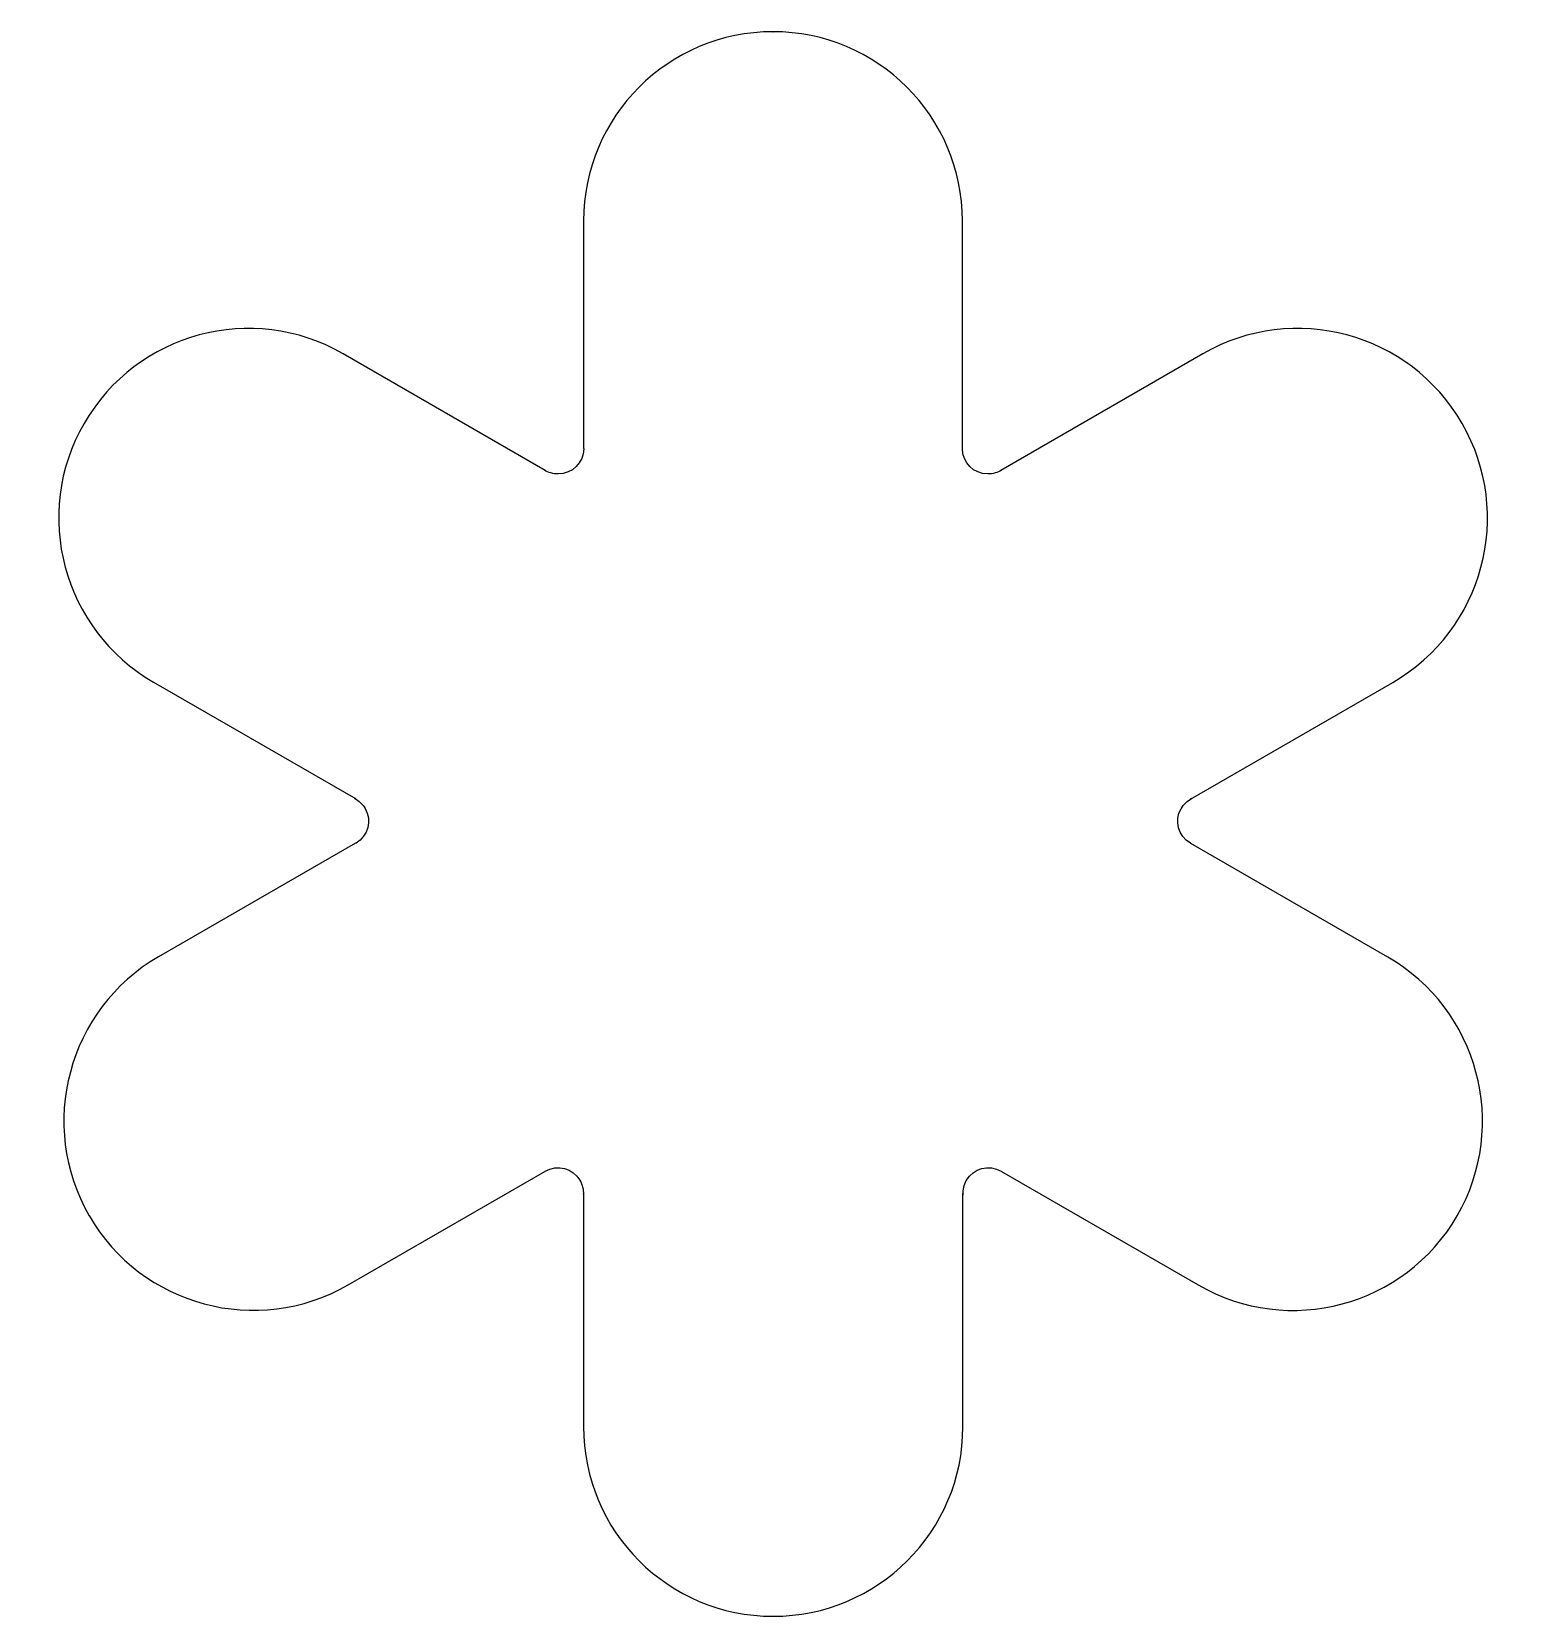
# Model space of a CAD drawing. Header units: centimetres. Extents: x -9.7 to 9.7, y -10.4 to 10.4.
import ezdxf

# ---------------------------------------------------------------- set-up
doc = ezdxf.new("R2010")
doc.units = ezdxf.units.CM
doc.header["$MEASUREMENT"] = 0
doc.layers.add('Camada 1', color=7, linetype='Continuous')

msp = doc.modelspace()

# ---------------------------------------------------------------- linework, layer by layer
at = {"layer": 'Camada 1'}
msp.add_open_spline([(-9.04317, 5.26076), (-8.35814, 6.45281), (-6.83448, 6.85779), (-5.64489, 6.17524), (-5.64489, 6.17524), (-5.64489, 6.17524), (-2.9903, 4.64341), (-2.9903, 4.64341), (-2.9903, 4.64341), (-2.9903, 4.64341), (-3.00184, 4.64508), (-3.00184, 4.64508), (-3.00184, 4.64508), (-2.94874, 4.61574), (-2.88579, 4.59613), (-2.82049, 4.59613), (-2.82049, 4.59613), (-2.63758, 4.59613), (-2.48582, 4.74305), (-2.48582, 4.92593), (-2.48582, 4.92593), (-2.48582, 4.92593), (-2.48749, 4.93733), (-2.48749, 4.93733), (-2.48749, 4.93733), (-2.48749, 4.93733), (-2.48748, 7.91766), (-2.48748, 7.91766), (-2.48748, 7.91766), (-2.48748, 9.28939), (-1.37454, 10.40316), (0.0004, 10.40316), (0.0004, 10.40316), (0.0004, 10.40316), (-0.0028, 10.40315), (-0.0028, 10.40315), (-0.0028, 10.40315), (1.36978, 10.40315), (2.48592, 9.28939), (2.48592, 7.91765), (2.48592, 7.91765), (2.48592, 7.91765), (2.48592, 4.93736), (2.48592, 4.93736), (2.48592, 4.93736), (2.48592, 4.93736), (2.48425, 4.92596), (2.48425, 4.92596), (2.48425, 4.92596), (2.48425, 4.74305), (2.63451, 4.59616), (2.81821, 4.59616), (2.81821, 4.59616), (2.88592, 4.59616), (2.94719, 4.61577), (2.99778, 4.64511), (2.99778, 4.64511), (2.99778, 4.64511), (2.98889, 4.64344), (2.98889, 4.64344), (2.98889, 4.64344), (2.98889, 4.64344), (5.64089, 6.17527), (5.64089, 6.17527), (5.64089, 6.17527), (6.83458, 6.85782), (8.35824, 6.45282), (9.04576, 5.25912), (9.04576, 5.25912), (9.72995, 4.0736), (9.32413, 2.5483), (8.13364, 1.85922), (8.13364, 1.85922), (8.13364, 1.85922), (5.4809, 0.32739), (5.4809, 0.32739), (5.4809, 0.32739), (5.4809, 0.32739), (5.49468, 0.33559), (5.49468, 0.33559), (5.49468, 0.33559), (5.43838, 0.30294), (5.38943, 0.25886), (5.35596, 0.20007), (5.35596, 0.20007), (5.26119, 0.04651), (5.31913, -0.15918), (5.4783, -0.25231), (5.4783, -0.25231), (5.4783, -0.25231), (5.48412, -0.25564), (5.48412, -0.25564), (5.48412, -0.25564), (5.48412, -0.25564), (8.06833, -1.74649), (8.06833, -1.74649), (8.06833, -1.74649), (9.25716, -2.43401), (9.66464, -3.95764), (8.98045, -5.14318), (8.98045, -5.14318), (8.98045, -5.14318), (8.98045, -5.14318), (8.98045, -5.14318), (8.98045, -5.14318), (8.29375, -6.33534), (6.76927, -6.73867), (5.58042, -6.05279), (5.58042, -6.05279), (5.58042, -6.05279), (2.99623, -4.56348), (2.99623, -4.56348), (2.99623, -4.56348), (2.99623, -4.56348), (2.99456, -4.55861), (2.99456, -4.55861), (2.99456, -4.55861), (2.83364, -4.46548), (2.62959, -4.52107), (2.53649, -4.67937), (2.53649, -4.67937), (2.50297, -4.73819), (2.49159, -4.80028), (2.49492, -4.86394), (2.49492, -4.86394), (2.49492, -4.86394), (2.49159, -4.8509), (2.49159, -4.8509), (2.49159, -4.8509), (2.49159, -4.8509), (2.49159, -7.9161), (2.49159, -7.9161), (2.49159, -7.9161), (2.49159, -9.2895), (1.37378, -10.40316), (0.00038, -10.40316), (0.00038, -10.40316), (-1.37455, -10.40316), (-2.48821, -9.2895), (-2.48821, -7.91123), (-2.48821, -7.91123), (-2.48821, -7.91123), (-2.48819, -4.8509), (-2.48819, -4.8509), (-2.48819, -4.8509), (-2.48819, -4.8509), (-2.49068, -4.86074), (-2.49068, -4.86074), (-2.49068, -4.86074), (-2.48748, -4.79862), (-2.50222, -4.73818), (-2.53807, -4.67786), (-2.53807, -4.67786), (-2.62787, -4.51776), (-2.83118, -4.46551), (-2.99032, -4.55861), (-2.99032, -4.55861), (-2.99032, -4.55861), (-2.99768, -4.56181), (-2.99768, -4.56181), (-2.99768, -4.56181), (-2.99768, -4.56181), (-5.57874, -6.05112), (-5.57874, -6.05112), (-5.57874, -6.05112), (-6.77, -6.73867), (-8.29114, -6.33201), (-8.97951, -5.14165), (-8.97951, -5.14165), (-8.97951, -5.14165), (-8.97702, -5.14321), (-8.97702, -5.14321), (-8.97702, -5.14321), (-9.66372, -3.95766), (-9.25465, -2.43083), (-8.06662, -1.74331), (-8.06662, -1.74331), (-8.06662, -1.74331), (-5.48236, -0.25066), (-5.48236, -0.25066), (-5.48236, -0.25066), (-5.48236, -0.25066), (-5.4742, -0.25067), (-5.4742, -0.25067), (-5.4742, -0.25067), (-5.31659, -0.15603), (-5.26274, 0.04646), (-5.3558, 0.20489), (-5.3558, 0.20489), (-5.38763, 0.25881), (-5.43502, 0.30453), (-5.49299, 0.33718), (-5.49299, 0.33718), (-5.49299, 0.33718), (-5.48159, 0.33551), (-5.48159, 0.33551), (-5.48159, 0.33551), (-5.48159, 0.33551), (-8.13361, 1.8624), (-8.13361, 1.8624), (-8.13361, 1.8624), (-9.32323, 2.54828), (-9.7323, 4.07358), (-9.04317, 5.26076)], degree=3, knots=[0, 0, 0, 0, 0.01923077, 0.01923077, 0.01923077, 0.01923077, 0.03846154, 0.03846154, 0.03846154, 0.03846154, 0.05769231, 0.05769231, 0.05769231, 0.05769231, 0.07692308, 0.07692308, 0.07692308, 0.07692308, 0.09615385, 0.09615385, 0.09615385, 0.09615385, 0.11538462, 0.11538462, 0.11538462, 0.11538462, 0.13461538, 0.13461538, 0.13461538, 0.13461538, 0.15384615, 0.15384615, 0.15384615, 0.15384615, 0.17307692, 0.17307692, 0.17307692, 0.17307692, 0.19230769, 0.19230769, 0.19230769, 0.19230769, 0.21153846, 0.21153846, 0.21153846, 0.21153846, 0.23076923, 0.23076923, 0.23076923, 0.23076923, 0.25, 0.25, 0.25, 0.25, 0.26923077, 0.26923077, 0.26923077, 0.26923077, 0.28846154, 0.28846154, 0.28846154, 0.28846154, 0.30769231, 0.30769231, 0.30769231, 0.30769231, 0.32692308, 0.32692308, 0.32692308, 0.32692308, 0.34615385, 0.34615385, 0.34615385, 0.34615385, 0.36538462, 0.36538462, 0.36538462, 0.36538462, 0.38461538, 0.38461538, 0.38461538, 0.38461538, 0.40384615, 0.40384615, 0.40384615, 0.40384615, 0.42307692, 0.42307692, 0.42307692, 0.42307692, 0.44230769, 0.44230769, 0.44230769, 0.44230769, 0.46153846, 0.46153846, 0.46153846, 0.46153846, 0.48076923, 0.48076923, 0.48076923, 0.48076923, 0.5, 0.5, 0.5, 0.5, 0.51923077, 0.51923077, 0.51923077, 0.51923077, 0.53846154, 0.53846154, 0.53846154, 0.53846154, 0.55769231, 0.55769231, 0.55769231, 0.55769231, 0.57692308, 0.57692308, 0.57692308, 0.57692308, 0.59615385, 0.59615385, 0.59615385, 0.59615385, 0.61538462, 0.61538462, 0.61538462, 0.61538462, 0.63461538, 0.63461538, 0.63461538, 0.63461538, 0.65384615, 0.65384615, 0.65384615, 0.65384615, 0.67307692, 0.67307692, 0.67307692, 0.67307692, 0.69230769, 0.69230769, 0.69230769, 0.69230769, 0.71153846, 0.71153846, 0.71153846, 0.71153846, 0.73076923, 0.73076923, 0.73076923, 0.73076923, 0.75, 0.75, 0.75, 0.75, 0.76923077, 0.76923077, 0.76923077, 0.76923077, 0.78846154, 0.78846154, 0.78846154, 0.78846154, 0.80769231, 0.80769231, 0.80769231, 0.80769231, 0.82692308, 0.82692308, 0.82692308, 0.82692308, 0.84615385, 0.84615385, 0.84615385, 0.84615385, 0.86538462, 0.86538462, 0.86538462, 0.86538462, 0.88461538, 0.88461538, 0.88461538, 0.88461538, 0.90384615, 0.90384615, 0.90384615, 0.90384615, 0.92307692, 0.92307692, 0.92307692, 0.92307692, 0.94230769, 0.94230769, 0.94230769, 0.94230769, 0.96153846, 0.96153846, 0.96153846, 0.96153846, 1, 1, 1, 1], dxfattribs=at)

doc.saveas('drawing.dxf')
